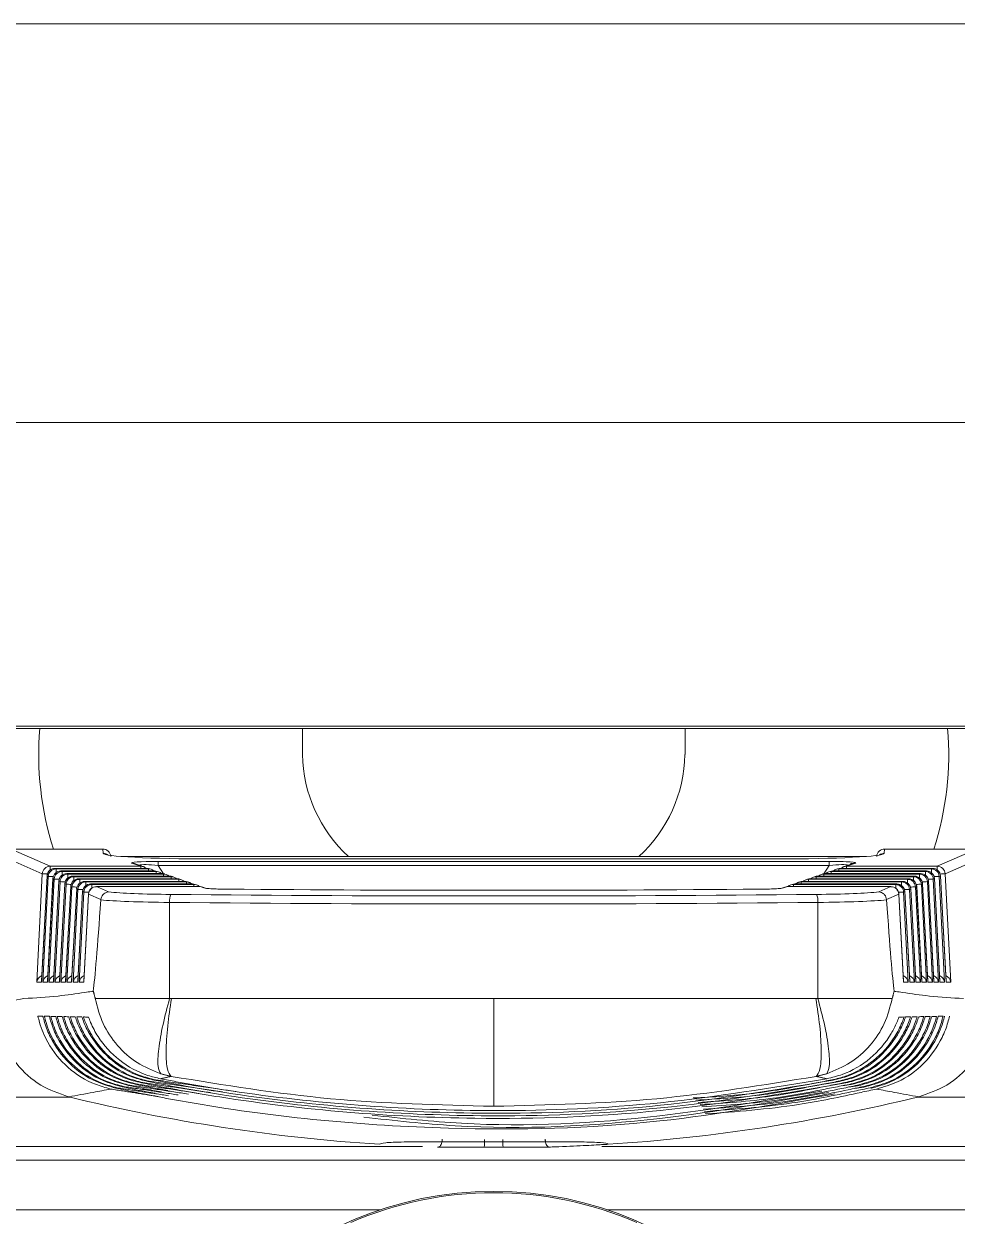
# Model space of a CAD drawing. Extents: x 2 to 136, y 1 to 99.
# Drawn here: x 56.607 to 57.778, y 10.844 to 12.34 of the extents above; entities that cross this region are included whole.
import ezdxf

# ---------------------------------------------------------------- set-up
doc = ezdxf.new("R2010")
doc.units = 0
doc.header["$MEASUREMENT"] = 0
doc.linetypes.add('SLD-Solid', pattern=[0])
doc.layers.add('OBJECT', color=7, linetype='CONTINUOUS')

msp = doc.modelspace()

# ---------------------------------------------------------------- linework, layer by layer
at = {"layer": 'OBJECT', "linetype": 'SLD-Solid', "lineweight": 15}
for p, q in [((55.3319, 12.3402), (59.0608, 12.3402)), ((55.2374, 11.8402), (59.1553, 11.8402)), ((56.9564, 11.4562), (56.9564, 11.4235)), ((57.4364, 11.4235), (57.4364, 11.4562)), ((56.5809, 11.2954), (56.6299, 11.2738)), ((56.7058, 11.3048), (56.5908, 11.3048)), ((56.6398, 11.2832), (56.5908, 11.3048)), ((56.7058, 11.3048), (56.7058, 11.3048)), ((56.7058, 11.3048), (56.7063, 11.2995)), ((57.6641, 11.2956), (56.7286, 11.2956)), ((57.6869, 11.3048), (57.6865, 11.2995)), ((57.6869, 11.3048), (57.8019, 11.3048)), ((57.6869, 11.3048), (57.6869, 11.3048)), ((57.7529, 11.2832), (57.802, 11.3048)), ((57.8118, 11.2954), (57.7628, 11.2738)), ((56.6398, 11.2832), (56.6398, 11.2786)), ((56.6398, 11.2832), (56.7536, 11.2832)), ((56.7614, 11.2806), (56.6459, 11.2806)), ((56.6459, 11.2806), (56.6473, 11.28)), ((56.7614, 11.2806), (56.6459, 11.2806)), ((56.6459, 11.2806), (56.6459, 11.2806)), ((56.6473, 11.28), (56.6473, 11.2753)), ((56.6473, 11.28), (56.7631, 11.28)), ((56.7424, 11.2871), (56.7536, 11.2832)), ((56.7569, 11.2827), (56.7456, 11.2866)), ((56.7536, 11.2832), (56.7536, 11.2806)), ((56.7631, 11.28), (56.7614, 11.2806)), ((56.7614, 11.2806), (56.7614, 11.2806)), ((56.7631, 11.2773), (56.7631, 11.28)), ((56.7664, 11.2794), (56.7646, 11.2801)), ((56.7754, 11.2892), (57.6173, 11.2892)), ((56.7754, 11.2892), (56.7754, 11.2842)), ((56.7821, 11.2739), (56.7754, 11.2842)), ((57.6173, 11.2842), (56.7754, 11.2842)), ((57.5514, 11.2924), (56.8414, 11.2924)), ((56.8414, 11.2924), (56.8414, 11.2924)), ((57.5514, 11.2924), (56.8414, 11.2924)), ((57.5514, 11.2924), (57.5514, 11.2924)), ((57.6106, 11.2739), (57.6173, 11.2842)), ((57.6173, 11.2892), (57.6173, 11.2842)), ((57.6281, 11.2801), (57.6263, 11.2794)), ((57.6313, 11.2806), (57.6296, 11.28)), ((57.6296, 11.28), (57.6296, 11.2773)), ((57.6296, 11.28), (57.7455, 11.28)), ((57.7469, 11.2806), (57.6313, 11.2806)), ((57.7469, 11.2806), (57.6313, 11.2806)), ((57.6313, 11.2806), (57.6313, 11.2806)), ((57.6471, 11.2866), (57.6358, 11.2827)), ((57.6503, 11.2871), (57.6391, 11.2832)), ((57.6391, 11.2806), (57.6391, 11.2832)), ((57.6391, 11.2832), (57.7529, 11.2832)), ((57.6468, 11.2865), (57.644, 11.2865)), ((57.7455, 11.28), (57.7469, 11.2806)), ((57.7455, 11.2753), (57.7455, 11.28)), ((57.7469, 11.2806), (57.7469, 11.2806)), ((57.7529, 11.2786), (57.7529, 11.2832)), ((56.6229, 11.1379), (56.6299, 11.2738)), ((56.6359, 11.2711), (56.6288, 11.1391)), ((56.6359, 11.2711), (56.6288, 11.1379)), ((56.6305, 11.1379), (56.6373, 11.2705)), ((56.6373, 11.2705), (56.6359, 11.2711)), ((56.6359, 11.2711), (56.6359, 11.2711)), ((56.6433, 11.2679), (56.6364, 11.1391)), ((56.6434, 11.2678), (56.6364, 11.1379)), ((56.6381, 11.1379), (56.6448, 11.2672)), ((56.6434, 11.2678), (56.6433, 11.2679)), ((56.6448, 11.2672), (56.6434, 11.2678)), ((56.6512, 11.267), (56.6448, 11.2672)), ((56.7709, 11.2773), (56.6533, 11.2773)), ((56.6533, 11.2773), (56.6547, 11.2767)), ((56.7709, 11.2773), (56.6533, 11.2773)), ((56.6533, 11.2773), (56.6533, 11.2773)), ((56.6547, 11.2767), (56.6547, 11.272)), ((56.6547, 11.2767), (56.7727, 11.2767)), ((56.7804, 11.274), (56.6607, 11.274)), ((56.6607, 11.274), (56.6621, 11.2734)), ((56.7804, 11.274), (56.6607, 11.274)), ((56.6607, 11.274), (56.6607, 11.274)), ((56.6621, 11.2734), (56.6621, 11.2688)), ((56.6621, 11.2734), (56.7822, 11.2734)), ((56.7899, 11.2708), (56.6682, 11.2708)), ((56.6682, 11.2708), (56.6696, 11.2701)), ((56.7899, 11.2708), (56.6682, 11.2708)), ((56.6682, 11.2708), (56.6682, 11.2708)), ((56.6696, 11.2701), (56.6696, 11.2655)), ((56.6696, 11.2701), (56.7917, 11.2701)), ((56.7994, 11.2675), (56.6756, 11.2675)), ((56.6756, 11.2675), (56.677, 11.2669)), ((56.7994, 11.2675), (56.6756, 11.2675)), ((56.6756, 11.2675), (56.6756, 11.2675)), ((56.677, 11.2669), (56.677, 11.2622)), ((56.677, 11.2669), (56.8012, 11.2669)), ((56.7727, 11.2767), (56.7709, 11.2773)), ((56.7709, 11.2773), (56.7709, 11.2773)), ((56.7727, 11.274), (56.7727, 11.2767)), ((56.7759, 11.2762), (56.7741, 11.2768)), ((56.7822, 11.2734), (56.7804, 11.274)), ((56.7804, 11.274), (56.7804, 11.274)), ((56.7822, 11.2708), (56.7822, 11.2734)), ((56.7854, 11.2729), (56.7836, 11.2735)), ((56.7917, 11.2701), (56.7899, 11.2708)), ((56.7899, 11.2708), (56.7899, 11.2708)), ((56.7917, 11.2675), (56.7917, 11.2701)), ((56.795, 11.2696), (56.7932, 11.2702)), ((56.8012, 11.2669), (56.7994, 11.2675)), ((56.7994, 11.2675), (56.7994, 11.2675)), ((56.8012, 11.2642), (56.8012, 11.2669)), ((56.8045, 11.2663), (56.8027, 11.267)), ((57.59, 11.267), (57.5882, 11.2663)), ((57.5933, 11.2675), (57.5915, 11.2669)), ((57.5915, 11.2669), (57.5915, 11.2642)), ((57.5915, 11.2669), (57.7157, 11.2669)), ((57.7171, 11.2675), (57.5933, 11.2675)), ((57.7171, 11.2675), (57.5933, 11.2675)), ((57.5933, 11.2675), (57.5933, 11.2675)), ((57.5996, 11.2702), (57.5977, 11.2696)), ((57.6028, 11.2708), (57.601, 11.2701)), ((57.601, 11.2701), (57.601, 11.2675)), ((57.601, 11.2701), (57.7231, 11.2701)), ((57.7245, 11.2708), (57.6028, 11.2708)), ((57.7245, 11.2708), (57.6028, 11.2708)), ((57.6028, 11.2708), (57.6028, 11.2708)), ((57.6091, 11.2735), (57.6073, 11.2729)), ((57.6123, 11.274), (57.6105, 11.2734)), ((57.6105, 11.2734), (57.6105, 11.2708)), ((57.6105, 11.2734), (57.7306, 11.2734)), ((57.732, 11.274), (57.6123, 11.274)), ((57.732, 11.274), (57.6123, 11.274)), ((57.6123, 11.274), (57.6123, 11.274)), ((57.6186, 11.2768), (57.6168, 11.2762)), ((57.6218, 11.2773), (57.62, 11.2767)), ((57.62, 11.2767), (57.62, 11.274)), ((57.62, 11.2767), (57.738, 11.2767)), ((57.7394, 11.2773), (57.6218, 11.2773)), ((57.7394, 11.2773), (57.6218, 11.2773)), ((57.6218, 11.2773), (57.6218, 11.2773)), ((57.7157, 11.2669), (57.7171, 11.2675)), ((57.7157, 11.2622), (57.7157, 11.2669)), ((57.7171, 11.2675), (57.7171, 11.2675)), ((57.7231, 11.2701), (57.7245, 11.2708)), ((57.7231, 11.2655), (57.7231, 11.2701)), ((57.7245, 11.2708), (57.7245, 11.2708)), ((57.7306, 11.2734), (57.732, 11.274)), ((57.7306, 11.2688), (57.7306, 11.2734)), ((57.732, 11.274), (57.732, 11.274)), ((57.738, 11.2767), (57.7394, 11.2773)), ((57.738, 11.272), (57.738, 11.2767)), ((57.7394, 11.2773), (57.7394, 11.2773)), ((57.7479, 11.2672), (57.7415, 11.267)), ((57.7493, 11.2678), (57.7479, 11.2672)), ((57.7479, 11.2672), (57.7546, 11.1379)), ((57.7494, 11.2679), (57.7493, 11.2678)), ((57.7563, 11.1379), (57.7493, 11.2678)), ((57.7563, 11.1391), (57.7494, 11.2679)), ((57.7568, 11.2711), (57.7554, 11.2705)), ((57.7554, 11.2705), (57.7622, 11.1379)), ((57.764, 11.1391), (57.7568, 11.2711)), ((57.7639, 11.1379), (57.7568, 11.2711)), ((57.7568, 11.2711), (57.7568, 11.2711)), ((57.7628, 11.2738), (57.7698, 11.1379)), ((56.6507, 11.2646), (56.644, 11.1391)), ((56.6508, 11.2646), (56.644, 11.1379)), ((56.6457, 11.1379), (56.6522, 11.264)), ((56.6508, 11.2646), (56.6507, 11.2646)), ((56.6522, 11.264), (56.6508, 11.2646)), ((56.6582, 11.2613), (56.6516, 11.1391)), ((56.6583, 11.2613), (56.6516, 11.1379)), ((56.6533, 11.1379), (56.6597, 11.2607)), ((56.6583, 11.2613), (56.6582, 11.2613)), ((56.6597, 11.2607), (56.6583, 11.2613)), ((56.6656, 11.258), (56.6592, 11.1391)), ((56.6657, 11.258), (56.6592, 11.1379)), ((56.6609, 11.1379), (56.6671, 11.2574)), ((56.6657, 11.258), (56.6656, 11.258)), ((56.6671, 11.2574), (56.6657, 11.258)), ((56.6731, 11.2548), (56.6668, 11.1391)), ((56.6731, 11.2548), (56.6668, 11.1379)), ((56.6685, 11.1379), (56.6746, 11.2541)), ((56.6746, 11.2541), (56.6731, 11.2548)), ((56.6731, 11.2548), (56.6731, 11.2548)), ((56.6805, 11.2515), (56.6744, 11.1391)), ((56.6806, 11.2515), (56.6744, 11.1379)), ((56.6762, 11.1379), (56.682, 11.2509)), ((56.6806, 11.2515), (56.6805, 11.2515)), ((56.682, 11.2509), (56.6806, 11.2515)), ((56.8089, 11.2642), (56.683, 11.2642)), ((56.683, 11.2642), (56.6845, 11.2636)), ((56.8089, 11.2642), (56.683, 11.2642)), ((56.683, 11.2642), (56.683, 11.2642)), ((56.6845, 11.2636), (56.6845, 11.259)), ((56.6845, 11.2636), (56.8108, 11.2636)), ((56.8184, 11.261), (56.6905, 11.261)), ((56.6905, 11.261), (56.6905, 11.2609)), ((56.6905, 11.2609), (56.6919, 11.2603)), ((56.8184, 11.2609), (56.6905, 11.2609)), ((56.6919, 11.2603), (56.6919, 11.2557)), ((56.6919, 11.2603), (56.8203, 11.2603)), ((56.828, 11.2577), (56.6979, 11.2577)), ((56.7132, 11.251), (56.6979, 11.2577)), ((56.828, 11.2577), (56.6979, 11.2577)), ((56.6979, 11.2577), (56.6979, 11.2577)), ((56.8108, 11.2636), (56.8089, 11.2642)), ((56.8089, 11.2642), (56.8089, 11.2642)), ((56.8108, 11.261), (56.8108, 11.2636)), ((56.814, 11.2631), (56.8122, 11.2637)), ((56.8184, 11.2609), (56.8184, 11.261)), ((56.8203, 11.2603), (56.8184, 11.2609)), ((56.8203, 11.2577), (56.8203, 11.2603)), ((56.8235, 11.2598), (56.8217, 11.2604)), ((56.828, 11.2577), (56.8328, 11.256)), ((56.828, 11.2577), (56.828, 11.2577)), ((56.8361, 11.2555), (56.8312, 11.2571)), ((57.5615, 11.2571), (57.5567, 11.2555)), ((57.5648, 11.2577), (57.5599, 11.256)), ((57.6948, 11.2577), (57.5648, 11.2577)), ((57.6948, 11.2577), (57.5648, 11.2577)), ((57.5648, 11.2577), (57.5648, 11.2577)), ((57.571, 11.2604), (57.5692, 11.2598)), ((57.5743, 11.2609), (57.5724, 11.2603)), ((57.5724, 11.2603), (57.5724, 11.2577)), ((57.5724, 11.2603), (57.7008, 11.2603)), ((57.7022, 11.261), (57.5743, 11.261)), ((57.5743, 11.261), (57.5743, 11.2609)), ((57.7022, 11.2609), (57.5743, 11.2609)), ((57.5805, 11.2637), (57.5787, 11.2631)), ((57.5838, 11.2642), (57.582, 11.2636)), ((57.582, 11.2636), (57.582, 11.261)), ((57.582, 11.2636), (57.7082, 11.2636)), ((57.7097, 11.2642), (57.5838, 11.2642)), ((57.7097, 11.2642), (57.5838, 11.2642)), ((57.5838, 11.2642), (57.5838, 11.2642)), ((57.6796, 11.251), (57.6948, 11.2577)), ((57.6948, 11.2577), (57.6948, 11.2577)), ((57.7008, 11.2603), (57.7022, 11.2609)), ((57.7008, 11.2557), (57.7008, 11.2603)), ((57.7022, 11.2609), (57.7022, 11.261)), ((57.7082, 11.2636), (57.7097, 11.2642)), ((57.7082, 11.259), (57.7082, 11.2636)), ((57.7097, 11.2642), (57.7097, 11.2642)), ((57.7121, 11.2515), (57.7107, 11.2509)), ((57.7107, 11.2509), (57.7166, 11.1379)), ((57.7183, 11.1379), (57.7121, 11.2515)), ((57.7122, 11.2515), (57.7121, 11.2515)), ((57.7183, 11.1391), (57.7122, 11.2515)), ((57.7196, 11.2548), (57.7182, 11.2541)), ((57.7182, 11.2541), (57.7242, 11.1379)), ((57.7259, 11.1379), (57.7196, 11.2548)), ((57.7197, 11.2548), (57.7196, 11.2548)), ((57.7259, 11.1391), (57.7197, 11.2548)), ((57.727, 11.258), (57.7256, 11.2574)), ((57.7256, 11.2574), (57.7318, 11.1379)), ((57.7335, 11.1379), (57.727, 11.258)), ((57.7271, 11.258), (57.727, 11.258)), ((57.7335, 11.1391), (57.7271, 11.258)), ((57.7345, 11.2613), (57.733, 11.2607)), ((57.733, 11.2607), (57.7394, 11.1379)), ((57.7411, 11.1391), (57.7345, 11.2613)), ((57.7411, 11.1379), (57.7345, 11.2613)), ((57.7345, 11.2613), (57.7345, 11.2613)), ((57.7419, 11.2646), (57.7405, 11.264)), ((57.7405, 11.264), (57.747, 11.1379)), ((57.7487, 11.1379), (57.7419, 11.2646)), ((57.742, 11.2646), (57.7419, 11.2646)), ((57.7487, 11.1391), (57.742, 11.2646)), ((56.6879, 11.2482), (56.682, 11.1391)), ((56.688, 11.2482), (56.6821, 11.1379)), ((56.6879, 11.2482), (56.688, 11.2482)), ((56.688, 11.2482), (56.7034, 11.2414)), ((56.7897, 11.1173), (56.7897, 11.2379)), ((57.6031, 11.1173), (57.6031, 11.2379)), ((57.7047, 11.2482), (57.6893, 11.2414)), ((57.7107, 11.1379), (57.7047, 11.2482)), ((57.7047, 11.2482), (57.7048, 11.2482)), ((57.7107, 11.1391), (57.7048, 11.2482)), ((56.6288, 11.1379), (56.6229, 11.1379)), ((56.6364, 11.1379), (56.6305, 11.1379)), ((56.644, 11.1379), (56.6381, 11.1379)), ((56.6516, 11.1379), (56.6457, 11.1379)), ((56.6592, 11.1379), (56.6533, 11.1379)), ((56.6668, 11.1379), (56.6609, 11.1379)), ((56.6744, 11.1379), (56.6685, 11.1379)), ((56.6821, 11.1379), (56.6762, 11.1379)), ((57.7166, 11.1379), (57.7107, 11.1379)), ((57.7242, 11.1379), (57.7183, 11.1379)), ((57.7318, 11.1379), (57.7259, 11.1379)), ((57.7394, 11.1379), (57.7335, 11.1379)), ((57.747, 11.1379), (57.7411, 11.1379)), ((57.7546, 11.1379), (57.7487, 11.1379)), ((57.7622, 11.1379), (57.7563, 11.1379)), ((57.7698, 11.1379), (57.7639, 11.1379)), ((55.2374, 10.9936), (56.6645, 10.9936)), ((57.7282, 10.9936), (59.1553, 10.9936)), ((57.1069, 10.9317), (55.4114, 10.9317)), ((57.053, 10.9344), (57.053, 10.9344)), ((58.9813, 10.9317), (57.3319, 10.9317)), ((57.3397, 10.9344), (57.3397, 10.9344)), ((56.1439, 10.9143), (58.2488, 10.9143)), ((57.0544, 10.8523), (56.1648, 10.8523)), ((58.2279, 10.8523), (57.3383, 10.8523))]:
    msp.add_line(p, q, dxfattribs=at)
at = {"layer": 'OBJECT', "linetype": 'SLD-Solid', "lineweight": 15, "flags": 128}
for points in [[(56.6597, 11.2607), (56.6601, 11.2607), (56.6607, 11.2607), (56.6617, 11.2606), (56.663, 11.2606), (56.6644, 11.2605), (56.666, 11.2604), (56.666, 11.2604)], [(56.6671, 11.2574), (56.6675, 11.2574), (56.6682, 11.2574), (56.6692, 11.2573), (56.6704, 11.2573), (56.6719, 11.2572), (56.6735, 11.2571), (56.6735, 11.2571)], [(56.6746, 11.2541), (56.6749, 11.2541), (56.6756, 11.2541), (56.6766, 11.2541), (56.6779, 11.254), (56.6793, 11.2539), (56.6809, 11.2539), (56.6809, 11.2539)], [(56.682, 11.2509), (56.6824, 11.2508), (56.6831, 11.2508), (56.6841, 11.2508), (56.6853, 11.2507), (56.6867, 11.2507), (56.6884, 11.2506), (56.6883, 11.2506)], [(57.7107, 11.2509), (57.7103, 11.2508), (57.7096, 11.2508), (57.7087, 11.2508), (57.7074, 11.2507), (57.706, 11.2507), (57.7043, 11.2506), (57.7044, 11.2506)], [(57.7182, 11.2541), (57.7178, 11.2541), (57.7171, 11.2541), (57.7161, 11.2541), (57.7149, 11.254), (57.7134, 11.2539), (57.7118, 11.2539), (57.7118, 11.2539)], [(57.7256, 11.2574), (57.7252, 11.2574), (57.7245, 11.2574), (57.7235, 11.2573), (57.7223, 11.2573), (57.7208, 11.2572), (57.7192, 11.2571), (57.7192, 11.2571)], [(57.733, 11.2607), (57.7327, 11.2607), (57.732, 11.2607), (57.731, 11.2606), (57.7297, 11.2606), (57.7283, 11.2605), (57.7267, 11.2604), (57.7267, 11.2604)]]:
    msp.add_lwpolyline(points, dxfattribs=at)
at = {"layer": 'OBJECT', "linetype": 'SLD-Solid', "lineweight": 15}
msp.add_circle((57.1964, 10.4253), 0.45, dxfattribs=at)
for centre, radius, start, end in [((57.0136, 11.4237), 0.3882, 175.2035, 197.8335), ((57.3809, 11.4235), 0.3864, 342.1132, 4.8497), ((57.1342, 11.4268), 0.1779, 181.0688, 227.5241), ((57.2585, 11.4268), 0.1779, 312.4759, 358.9312), ((56.7058, 11.2948), 0.01, 5, 90), ((56.7063, 11.2895), 0.01, 52.3681, 90.0221), ((57.6869, 11.2948), 0.01, 90, 175), ((57.6865, 11.2895), 0.01, 89.9779, 127.6319), ((56.6399, 11.2732), 0.01, 90.5775, 176.7662), ((56.6459, 11.2706), 0.01, 90, 176.9163), ((56.646, 11.2706), 0.01, 90.5783, 176.7662), ((56.6474, 11.2699), 0.01, 90.5783, 176.7662), ((56.7425, 11.2774), 0.00976, 71.0233, 90.4718), ((56.7537, 11.2735), 0.00976, 71.024, 90.4712), ((56.7536, 11.2733), 0.01, 47.2005, 71.0172), ((56.7614, 11.2706), 0.01, 71.0172, 90), ((56.7614, 11.2708), 0.00976, 71.0233, 90.4718), ((56.7632, 11.2702), 0.00976, 71.0238, 90.4713), ((57.6216, 10.9407), 0.3486, 86.0424, 90.697), ((57.6295, 11.2702), 0.00976, 89.5287, 108.9762), ((57.6313, 11.2706), 0.01, 90, 108.9828), ((57.6313, 11.2708), 0.00976, 89.5282, 108.9767), ((57.6391, 11.2733), 0.01, 108.9828, 132.7995), ((57.639, 11.2735), 0.00976, 89.5288, 108.976), ((57.6502, 11.2774), 0.00976, 89.5282, 108.9767), ((57.7454, 11.2699), 0.01, 3.2338, 89.4217), ((57.7469, 11.2706), 0.01, 3.0837, 90), ((57.7468, 11.2706), 0.01, 3.2338, 89.4217), ((57.7528, 11.2732), 0.01, 3.2338, 89.4225), ((56.6227, 11.0187), 0.2552, 86.9544, 88.3925), ((56.6284, 10.9718), 0.2988, 87.0612, 88.2881), ((56.6533, 11.2673), 0.01, 90, 176.9163), ((56.6534, 11.2673), 0.01, 90.5783, 176.7662), ((56.6548, 11.2667), 0.01, 90.5775, 176.7662), ((56.6607, 11.264), 0.01, 90, 176.9163), ((56.6608, 11.264), 0.01, 90.5783, 176.7662), ((56.6622, 11.2634), 0.01, 90.5783, 176.7662), ((56.6682, 11.2608), 0.01, 90, 176.9163), ((56.6683, 11.2607), 0.01, 90.5781, 176.7667), ((56.6697, 11.2601), 0.01, 90.5775, 176.7662), ((56.6756, 11.2575), 0.01, 90, 176.9163), ((56.6757, 11.2575), 0.01, 90.5781, 176.7667), ((56.6771, 11.2568), 0.01, 90.5775, 176.7662), ((56.7631, 11.27), 0.01, 47.226, 71.0172), ((56.7709, 11.2673), 0.01, 71.0172, 90), ((56.771, 11.2676), 0.00976, 71.024, 90.4712), ((56.7727, 11.2669), 0.00976, 71.024, 90.4712), ((56.7727, 11.2667), 0.01, 47.2514, 71.0172), ((56.7804, 11.264), 0.01, 71.0172, 90), ((56.7805, 11.2643), 0.00976, 71.024, 90.4712), ((56.7823, 11.2637), 0.00975, 71.0131, 90.477), ((56.7822, 11.2634), 0.01, 47.2769, 71.0172), ((56.7899, 11.2608), 0.01, 71.0172, 90), ((56.79, 11.261), 0.00976, 71.0233, 90.4718), ((56.7918, 11.2604), 0.00976, 71.024, 90.4712), ((56.7917, 11.2602), 0.01, 47.3024, 71.0172), ((56.7994, 11.2575), 0.01, 71.0172, 90), ((56.7995, 11.2577), 0.00976, 71.0233, 90.4718), ((56.8013, 11.2571), 0.00976, 71.0233, 90.4718), ((56.8012, 11.2569), 0.01, 47.3279, 71.0172), ((57.5915, 11.2569), 0.01, 108.9828, 132.6721), ((57.5914, 11.2571), 0.00976, 89.5282, 108.9767), ((57.5933, 11.2575), 0.01, 90, 108.9828), ((57.5932, 11.2577), 0.00976, 89.5282, 108.9767), ((57.601, 11.2602), 0.01, 108.9828, 132.6976), ((57.6009, 11.2604), 0.00976, 89.5288, 108.976), ((57.6028, 11.2608), 0.01, 90, 108.9828), ((57.6027, 11.261), 0.00976, 89.5282, 108.9767), ((57.6105, 11.2634), 0.01, 108.9828, 132.7231), ((57.6104, 11.2637), 0.00975, 89.523, 108.9869), ((57.6123, 11.264), 0.01, 90, 108.9828), ((57.6122, 11.2643), 0.00976, 89.5288, 108.976), ((57.62, 11.2667), 0.01, 108.9828, 132.7486), ((57.62, 11.2669), 0.00976, 89.5288, 108.976), ((57.6218, 11.2673), 0.01, 90, 108.9828), ((57.6218, 11.2676), 0.00976, 89.5288, 108.976), ((57.6296, 11.27), 0.01, 108.9828, 132.774), ((57.7156, 11.2568), 0.01, 3.2338, 89.4225), ((57.7171, 11.2575), 0.01, 3.0837, 90), ((57.717, 11.2575), 0.01, 3.2333, 89.4219), ((57.723, 11.2601), 0.01, 3.2338, 89.4225), ((57.7245, 11.2608), 0.01, 3.0837, 90), ((57.7244, 11.2607), 0.01, 3.2333, 89.4219), ((57.7305, 11.2634), 0.01, 3.2338, 89.4217), ((57.732, 11.264), 0.01, 3.0837, 90), ((57.7319, 11.264), 0.01, 3.2338, 89.4217), ((57.7379, 11.2667), 0.01, 3.2338, 89.4225), ((57.7394, 11.2673), 0.01, 3.0837, 90), ((57.7393, 11.2673), 0.01, 3.2338, 89.4217), ((57.7643, 10.9718), 0.2988, 91.7119, 92.9388), ((57.7687, 11.0504), 0.2234, 91.5052, 93.1478), ((56.6422, 10.9376), 0.3265, 87.1156, 88.2357), ((56.683, 11.2542), 0.01, 90, 176.9163), ((56.6831, 11.2542), 0.01, 90.5782, 176.7665), ((56.6846, 11.2536), 0.01, 90.5782, 176.7657), ((56.6905, 11.251), 0.01, 90, 176.9163), ((56.6906, 11.2509), 0.01, 90.5783, 176.7664), ((56.692, 11.2503), 0.01, 90.5773, 176.7666), ((56.6979, 11.2477), 0.01, 90, 176.9163), ((56.698, 11.2476), 0.01, 90.5785, 176.7662), ((56.8089, 11.2542), 0.01, 71.0172, 90), ((56.809, 11.2545), 0.00976, 71.024, 90.4712), ((56.8108, 11.2538), 0.00976, 71.024, 90.4712), ((56.8108, 11.2536), 0.01, 47.3534, 71.0172), ((56.8184, 11.251), 0.01, 71.0172, 90), ((56.8185, 11.2512), 0.00976, 71.0233, 90.4718), ((56.8204, 11.2506), 0.00976, 71.0233, 90.4718), ((56.8203, 11.2503), 0.01, 47.3789, 71.0172), ((56.828, 11.2477), 0.01, 71.0172, 90), ((56.828, 11.2479), 0.00976, 71.0233, 90.4718), ((56.8329, 11.2462), 0.00976, 71.0233, 90.4718), ((57.5598, 11.2462), 0.00976, 89.5282, 108.9767), ((57.5648, 11.2477), 0.01, 90, 108.9828), ((57.5647, 11.2479), 0.00976, 89.5282, 108.9767), ((57.5724, 11.2503), 0.01, 108.9828, 132.6211), ((57.5724, 11.2506), 0.00976, 89.5282, 108.9767), ((57.5743, 11.251), 0.01, 90, 108.9828), ((57.5742, 11.2512), 0.00976, 89.5282, 108.9767), ((57.582, 11.2536), 0.01, 108.9828, 132.6466), ((57.5819, 11.2538), 0.00976, 89.5288, 108.976), ((57.5838, 11.2542), 0.01, 90, 108.9828), ((57.5837, 11.2545), 0.00976, 89.5288, 108.976), ((57.6948, 11.2477), 0.01, 3.0837, 90), ((57.6947, 11.2476), 0.01, 3.2338, 89.4215), ((57.7007, 11.2503), 0.01, 3.2334, 89.4227), ((57.7022, 11.251), 0.01, 3.0837, 90), ((57.7021, 11.2509), 0.01, 3.2336, 89.4217), ((57.7081, 11.2536), 0.01, 3.2343, 89.4218), ((57.7097, 11.2542), 0.01, 3.0837, 90), ((57.7096, 11.2542), 0.01, 3.2335, 89.4218), ((57.7505, 10.9376), 0.3265, 91.7643, 92.8844), ((56.8066, 11.24), 0.0171, 152.4553, 187.0246), ((57.5861, 11.24), 0.0171, 352.9754, 27.5447), ((57.1964, 13.1798), 2.25, 256.2899, 266.3463), ((57.1964, 13.1798), 2.25, 273.6537, 283.7101), ((57.1964, 10.4253), 0.4483, 66.4043, 113.5957)]:
    msp.add_arc(centre, radius, start, end, dxfattribs=at)
for centre, major_axis, ratio, start_param, end_param in [((56.8418, 11.2995), (0.1355, 0), 0.052561, 3.146183, 4.709383), ((57.5509, 11.2995), (0.1355, 0), 0.052561, 4.715395, 6.278595), ((56.7901, 11.2867), (0.0482, -0.0008), 0.049658, 1.8811, 3.292626), ((56.7901, 11.2767), (0.04, -0.0068), 0.131783, 1.969122, 2.906286), ((57.6026, 11.2867), (0.0482, 0.0008), 0.049658, 6.132152, 7.543678), ((57.6026, 11.2767), (0.04, 0.0068), 0.131783, 0.687541, 1.17247), ((57.6026, 11.2767), (0.04, 0.0068), 0.131783, 0.235307, 0.687541), ((56.8113, 11.2536), (0.11, 0), 0.052802, 3.609101, 4.530635), ((57.1964, 11.3677), (2.1693, 0), 0.052827, 4.557874, 4.866904), ((57.5814, 11.2536), (0.11, 0), 0.052802, 4.894143, 5.815677), ((56.8113, 13.4071), (0.1191, 2.2897), 0.00637, 3.231059, 3.472172), ((56.8113, 11.2436), (0.12, 0), 0.048402, 3.594014, 4.530635), ((57.1964, 11.3542), (2.25, 0), 0.052568, 4.530635, 4.894143), ((57.1964, 11.3642), (2.24, 0), 0.052802, 4.530635, 4.894143), ((57.5814, 11.2436), (0.12, 0), 0.048402, 4.894143, 5.830764), ((57.5814, 13.4071), (-0.1191, 2.2897), 0.00637, 2.811013, 3.052126), ((56.6328, 11.1373), (0.0077, 0.00731), 0.885668, 1.241251, 2.26901), ((56.6404, 11.1373), (0.0077, 0.00731), 0.885668, 1.241251, 2.26901), ((56.648, 11.1373), (0.0077, 0.00731), 0.885668, 1.241251, 2.26901), ((56.6556, 11.1373), (0.0077, 0.00731), 0.885668, 1.241251, 2.26901), ((56.6632, 11.1373), (0.0077, 0.00731), 0.885668, 1.241251, 2.26901), ((56.6708, 11.1373), (0.0077, 0.00731), 0.885668, 1.241251, 2.26901), ((56.6785, 11.1373), (0.0077, 0.00731), 0.885668, 1.241251, 2.26901), ((56.6861, 11.1373), (0.0077, 0.00731), 0.885668, 1.241251, 2.26901), ((57.7066, 11.1373), (0.0077, -0.00731), 0.885668, 0.872583, 1.900342), ((57.7143, 11.1373), (0.0077, -0.00731), 0.885668, 0.872583, 1.900342), ((57.7219, 11.1373), (0.0077, -0.00731), 0.885668, 0.872583, 1.900342), ((57.7295, 11.1373), (0.0077, -0.00731), 0.885668, 0.872583, 1.900342), ((57.7371, 11.1373), (0.0077, -0.00731), 0.885668, 0.872583, 1.900342), ((57.7447, 11.1373), (0.0077, -0.00731), 0.885668, 0.872583, 1.900342), ((57.7523, 11.1373), (0.0077, -0.00731), 0.885668, 0.872583, 1.900342), ((57.7599, 11.1373), (0.0077, -0.00731), 0.885668, 0.872583, 1.900342), ((56.078, 13.1798), (2.3412, 0), 0.904333, 4.924724, 4.940236), ((57.1964, 10.9231), (0.1429, 0), 0.054262, 1.485384, 1.656209)]:
    msp.add_ellipse(centre, major_axis=major_axis, ratio=ratio, start_param=start_param, end_param=end_param, dxfattribs=at)
for points, knots in [([(56.5586, 11.459), (56.6494, 11.459), (56.8316, 11.4589), (57.1394, 11.4589), (57.4759, 11.4589), (57.7159, 11.459), (57.8341, 11.459)], [0, 0, 0, 0, 0.215255, 0.431981, 0.720155, 1, 1, 1, 1]), ([(56.5614, 11.4562), (56.6521, 11.4562), (56.8343, 11.4562), (57.1412, 11.4562), (57.4759, 11.4562), (57.714, 11.4562), (57.8314, 11.4562)], [0, 0, 0, 0, 0.216142, 0.433859, 0.72104, 1, 1, 1, 1]), ([(56.7034, 11.2414), (56.7036, 11.2425), (56.704, 11.2447), (56.7058, 11.2476), (56.7083, 11.2498), (56.7109, 11.2508), (56.7125, 11.251), (56.7131, 11.251), (56.7132, 11.251)], [0, 0, 0, 0, 0.219279, 0.438503, 0.65924, 0.882985, 0.985836, 1, 1, 1, 1]), ([(56.8328, 11.256), (56.8337, 11.2558), (56.8356, 11.2554), (56.843, 11.2549), (56.8523, 11.2546), (56.8592, 11.2545), (56.8625, 11.2545)], [0, 0, 0, 0, 0.261885, 0.524406, 0.776422, 1, 1, 1, 1]), ([(57.5599, 11.256), (57.559, 11.2558), (57.5571, 11.2554), (57.5497, 11.2549), (57.5404, 11.2546), (57.5335, 11.2545), (57.5302, 11.2545)], [0, 0, 0, 0, 0.261885, 0.524406, 0.776422, 1, 1, 1, 1]), ([(57.6893, 11.2414), (57.6891, 11.2425), (57.6888, 11.2447), (57.6869, 11.2476), (57.6844, 11.2498), (57.6818, 11.2508), (57.6802, 11.251), (57.6796, 11.251), (57.6796, 11.251)], [0, 0, 0, 0, 0.219279, 0.438503, 0.65924, 0.882985, 0.985836, 1, 1, 1, 1]), ([(56.694, 11.1264), (56.6933, 11.1263), (56.6898, 11.1258), (56.675, 11.1236), (56.6466, 11.1196), (56.6211, 11.1181), (56.6068, 11.1173)], [0, 0, 0, 0, 0.024147, 0.120738, 0.507103, 1, 1, 1, 1]), ([(56.7897, 11.1173), (56.779, 11.1173), (56.7577, 11.1173), (56.7303, 11.1173), (56.7083, 11.1173), (56.7003, 11.1173), (56.6964, 11.1173)], [0, 0, 0, 0, 0.249999, 0.5, 0.750001, 1, 1, 1, 1]), ([(56.6964, 11.1173), (56.6991, 11.1066), (56.7045, 11.0853), (56.7233, 11.0576), (56.748, 11.0353), (56.7683, 11.027), (56.7785, 11.0229)], [0, 0, 0, 0, 0.25, 0.5, 0.75, 1, 1, 1, 1]), ([(56.7897, 11.1173), (56.7867, 11.1062), (56.7806, 11.0832), (56.7755, 11.0528), (56.7743, 11.0304), (56.7771, 11.0254), (56.7785, 11.0229)], [0, 0, 0, 0, 0.241561, 0.500001, 0.75844, 1, 1, 1, 1]), ([(56.7921, 11.1173), (56.7903, 11.1056), (56.7866, 11.0813), (56.7848, 11.0495), (56.7863, 11.0264), (56.7899, 11.0218), (56.7917, 11.0196)], [0, 0, 0, 0, 0.24117, 0.5, 0.758832, 1, 1, 1, 1]), ([(57.1964, 11.1173), (57.1286, 11.1173), (56.993, 11.1173), (56.8591, 11.1173), (56.7921, 11.1173)], [0, 0, 0, 0, 0.5, 1, 1, 1, 1]), ([(57.1964, 11.1173), (57.2641, 11.1173), (57.3997, 11.1173), (57.5337, 11.1173), (57.6006, 11.1173)], [0, 0, 0, 0, 0.5, 1, 1, 1, 1]), ([(57.1964, 11.1173), (57.1964, 11.1008), (57.1964, 11.0665), (57.1964, 11.0219), (57.1964, 10.9901), (57.1964, 10.9847), (57.1964, 10.9821)], [0, 0, 0, 0, 0.240773, 0.5, 0.759228, 1, 1, 1, 1]), ([(57.6006, 11.1173), (57.6024, 11.1056), (57.6061, 11.0813), (57.6079, 11.0495), (57.6064, 11.0264), (57.6028, 11.0218), (57.601, 11.0196)], [0, 0, 0, 0, 0.24117, 0.5, 0.758832, 1, 1, 1, 1]), ([(57.6031, 11.1173), (57.606, 11.1062), (57.6122, 11.0832), (57.6172, 11.0528), (57.6184, 11.0304), (57.6156, 11.0254), (57.6142, 11.0229)], [0, 0, 0, 0, 0.241561, 0.500001, 0.75844, 1, 1, 1, 1]), ([(57.6031, 11.1173), (57.6137, 11.1173), (57.635, 11.1173), (57.6624, 11.1173), (57.6844, 11.1173), (57.6924, 11.1173), (57.6964, 11.1173)], [0, 0, 0, 0, 0.249999, 0.5, 0.750001, 1, 1, 1, 1]), ([(57.6964, 11.1173), (57.6936, 11.1066), (57.6882, 11.0853), (57.6694, 11.0576), (57.6447, 11.0353), (57.6244, 11.027), (57.6142, 11.0229)], [0, 0, 0, 0, 0.25, 0.5, 0.75, 1, 1, 1, 1]), ([(57.6987, 11.1264), (57.6994, 11.1263), (57.7029, 11.1258), (57.7177, 11.1236), (57.7461, 11.1196), (57.7716, 11.1181), (57.7859, 11.1173)], [0, 0, 0, 0, 0.024147, 0.120738, 0.507103, 1, 1, 1, 1]), ([(56.5714, 11.1102), (56.5727, 11.0967), (56.5754, 11.0697), (56.5962, 11.0341), (56.626, 11.0067), (56.6508, 10.9981), (56.6629, 10.994)], [0, 0, 0, 0, 0.253584, 0.507165, 0.760848, 1, 1, 1, 1]), ([(57.8214, 11.1102), (57.82, 11.0967), (57.8173, 11.0697), (57.7965, 11.0341), (57.7667, 11.0067), (57.7419, 10.9981), (57.7298, 10.994)], [0, 0, 0, 0, 0.253584, 0.507165, 0.760848, 1, 1, 1, 1]), ([(56.6245, 11.0952), (56.6254, 11.0952), (56.6274, 11.0952), (56.6295, 11.0951), (56.6307, 11.0951)], [0, 0, 0, 0, 0.412557, 1, 1, 1, 1]), ([(56.7159, 11.0037), (56.7094, 11.0055), (56.6899, 11.0108), (56.6608, 11.0292), (56.6378, 11.0577), (56.6279, 11.0812), (56.6251, 11.0926), (56.6245, 11.0952)], [0, 0, 0, 0, 0.147376, 0.444496, 0.741154, 0.940222, 1, 1, 1, 1]), ([(56.6307, 11.0951), (56.6314, 11.0925), (56.6337, 11.0834), (56.6422, 11.0622), (56.6623, 11.0347), (56.6922, 11.0136), (56.7137, 11.0074), (56.7223, 11.0049)], [0, 0, 0, 0, 0.059553, 0.208066, 0.505163, 0.802607, 1, 1, 1, 1]), ([(56.6325, 11.0951), (56.6334, 11.0951), (56.6355, 11.095), (56.6375, 11.095), (56.6388, 11.095)], [0, 0, 0, 0, 0.412532, 1, 1, 1, 1]), ([(56.7239, 11.0053), (56.7174, 11.007), (56.6979, 11.0123), (56.6687, 11.0306), (56.6459, 11.0586), (56.636, 11.0816), (56.6332, 11.0925), (56.6325, 11.0951)], [0, 0, 0, 0, 0.148954, 0.44926, 0.7491, 0.940502, 1, 1, 1, 1]), ([(56.6388, 11.095), (56.6395, 11.0924), (56.6419, 11.0834), (56.6507, 11.0623), (56.6712, 11.0352), (56.7011, 11.0147), (56.7222, 11.0088), (56.7303, 11.0065)], [0, 0, 0, 0, 0.059276, 0.209421, 0.509831, 0.810598, 1, 1, 1, 1]), ([(56.7319, 11.0069), (56.7254, 11.0086), (56.7059, 11.0138), (56.6766, 11.032), (56.654, 11.0596), (56.6441, 11.082), (56.6413, 11.0924), (56.6406, 11.0949)], [0, 0, 0, 0, 0.150605, 0.454244, 0.75741, 0.940779, 1, 1, 1, 1]), ([(56.6406, 11.0949), (56.6414, 11.0949), (56.6435, 11.0949), (56.6456, 11.0948), (56.6469, 11.0948)], [0, 0, 0, 0, 0.412495, 1, 1, 1, 1]), ([(56.6469, 11.0948), (56.6476, 11.0923), (56.6501, 11.0834), (56.6593, 11.0625), (56.6802, 11.0356), (56.7099, 11.0159), (56.7306, 11.0103), (56.7383, 11.0081)], [0, 0, 0, 0, 0.059002, 0.210856, 0.514734, 0.81898, 1, 1, 1, 1]), ([(56.6487, 11.0948), (56.6495, 11.0947), (56.6516, 11.0947), (56.6537, 11.0947), (56.655, 11.0946)], [0, 0, 0, 0, 0.41247, 1, 1, 1, 1]), ([(56.7399, 11.0085), (56.7334, 11.0102), (56.7139, 11.0153), (56.6846, 11.0335), (56.6621, 11.0606), (56.6522, 11.0824), (56.6494, 11.0923), (56.6487, 11.0948)], [0, 0, 0, 0, 0.152333, 0.459461, 0.766109, 0.941054, 1, 1, 1, 1]), ([(56.655, 11.0946), (56.6557, 11.0922), (56.6584, 11.0833), (56.6679, 11.0626), (56.6892, 11.0361), (56.7188, 11.0171), (56.7391, 11.0117), (56.7463, 11.0098)], [0, 0, 0, 0, 0.058732, 0.212375, 0.519887, 0.827778, 1, 1, 1, 1]), ([(56.6568, 11.0946), (56.6577, 11.0946), (56.6598, 11.0945), (56.6619, 11.0945), (56.6631, 11.0945)], [0, 0, 0, 0, 0.412433, 1, 1, 1, 1]), ([(56.7479, 11.0101), (56.7415, 11.0118), (56.7219, 11.0169), (56.6925, 11.0349), (56.6703, 11.0617), (56.6604, 11.0828), (56.6576, 11.0922), (56.6568, 11.0946)], [0, 0, 0, 0, 0.154143, 0.464926, 0.775223, 0.941326, 1, 1, 1, 1]), ([(56.6631, 11.0945), (56.6639, 11.0921), (56.6667, 11.0833), (56.6765, 11.0628), (56.6982, 11.0366), (56.7277, 11.0184), (56.7475, 11.0132), (56.7543, 11.0115)], [0, 0, 0, 0, 0.058464, 0.213983, 0.525307, 0.837021, 1, 1, 1, 1]), ([(56.665, 11.0944), (56.6659, 11.0944), (56.668, 11.0944), (56.6701, 11.0943), (56.6714, 11.0943)], [0, 0, 0, 0, 0.412396, 1, 1, 1, 1]), ([(56.756, 11.0118), (56.7495, 11.0135), (56.7299, 11.0185), (56.7004, 11.0364), (56.6784, 11.0627), (56.6686, 11.0833), (56.6658, 11.0921), (56.665, 11.0944)], [0, 0, 0, 0, 0.156042, 0.470658, 0.784781, 0.941595, 1, 1, 1, 1]), ([(56.6714, 11.0943), (56.6721, 11.092), (56.6751, 11.0833), (56.6852, 11.063), (56.7073, 11.0371), (56.7367, 11.0196), (56.756, 11.0148), (56.7623, 11.0132)], [0, 0, 0, 0, 0.058199, 0.215687, 0.531014, 0.846742, 1, 1, 1, 1]), ([(56.6732, 11.0943), (56.6741, 11.0943), (56.6762, 11.0942), (56.6784, 11.0942), (56.6796, 11.0942)], [0, 0, 0, 0, 0.412352, 1, 1, 1, 1]), ([(56.764, 11.0135), (56.7575, 11.0151), (56.7379, 11.0201), (56.7083, 11.0379), (56.6866, 11.0637), (56.6768, 11.0837), (56.674, 11.092), (56.6732, 11.0943)], [0, 0, 0, 0, 0.158035, 0.476676, 0.794816, 0.94186, 1, 1, 1, 1]), ([(56.6796, 11.0942), (56.6804, 11.0919), (56.6835, 11.0833), (56.6939, 11.0632), (56.7165, 11.0376), (56.7456, 11.0209), (56.7645, 11.0163), (56.7703, 11.0149)], [0, 0, 0, 0, 0.057936, 0.217495, 0.537029, 0.856977, 1, 1, 1, 1]), ([(56.6815, 11.0941), (56.6824, 11.0941), (56.6845, 11.0941), (56.6866, 11.094), (56.6879, 11.094)], [0, 0, 0, 0, 0.412308, 1, 1, 1, 1]), ([(56.772, 11.0152), (56.7655, 11.0169), (56.7459, 11.0217), (56.7163, 11.0395), (56.6948, 11.0648), (56.6851, 11.0842), (56.6823, 11.0918), (56.6815, 11.0941)], [0, 0, 0, 0, 0.16013, 0.483001, 0.805363, 0.942123, 1, 1, 1, 1]), ([(56.6879, 11.094), (56.6888, 11.0918), (56.692, 11.0833), (56.7026, 11.0633), (56.7257, 11.0382), (56.7546, 11.0222), (56.773, 11.0179), (56.7784, 11.0166)], [0, 0, 0, 0, 0.057677, 0.219413, 0.543377, 0.867764, 1, 1, 1, 1]), ([(57.6144, 11.0166), (57.6209, 11.0182), (57.6405, 11.0231), (57.6702, 11.0407), (57.6916, 11.0657), (57.7012, 11.0846), (57.704, 11.0918), (57.7048, 11.094)], [0, 0, 0, 0, 0.161729, 0.488574, 0.814943, 0.942319, 1, 1, 1, 1]), ([(57.7112, 11.0941), (57.7104, 11.0918), (57.7073, 11.0833), (57.6969, 11.0632), (57.6743, 11.0378), (57.6453, 11.0212), (57.6265, 11.0166), (57.6207, 11.0152)], [0, 0, 0, 0, 0.057874, 0.218012, 0.538018, 0.858388, 1, 1, 1, 1]), ([(57.6224, 11.0149), (57.6289, 11.0165), (57.6485, 11.0214), (57.6782, 11.0392), (57.6997, 11.0646), (57.7095, 11.0841), (57.7123, 11.0919), (57.7131, 11.0942)], [0, 0, 0, 0, 0.159551, 0.48199, 0.803962, 0.942061, 1, 1, 1, 1]), ([(57.7195, 11.0943), (57.7187, 11.092), (57.7157, 11.0833), (57.7057, 11.063), (57.6835, 11.0372), (57.6542, 11.0199), (57.635, 11.0151), (57.6287, 11.0135)], [0, 0, 0, 0, 0.058136, 0.21618, 0.531949, 0.848068, 1, 1, 1, 1]), ([(57.6304, 11.0132), (57.6369, 11.0148), (57.6565, 11.0198), (57.6861, 11.0376), (57.7079, 11.0636), (57.7177, 11.0837), (57.7206, 11.092), (57.7214, 11.0943)], [0, 0, 0, 0, 0.157481, 0.475733, 0.793524, 0.941798, 1, 1, 1, 1]), ([(57.7277, 11.0944), (57.727, 11.0921), (57.7241, 11.0833), (57.7144, 11.0628), (57.6926, 11.0367), (57.6632, 11.0186), (57.6435, 11.0135), (57.6368, 11.0118)], [0, 0, 0, 0, 0.058402, 0.214452, 0.526193, 0.838268, 1, 1, 1, 1]), ([(57.6384, 11.0115), (57.6449, 11.0131), (57.6645, 11.0182), (57.694, 11.0361), (57.7161, 11.0625), (57.7259, 11.0832), (57.7288, 11.0921), (57.7296, 11.0945)], [0, 0, 0, 0, 0.155511, 0.469778, 0.783591, 0.941533, 1, 1, 1, 1]), ([(57.7359, 11.0946), (57.7352, 11.0922), (57.7325, 11.0833), (57.723, 11.0627), (57.7016, 11.0362), (57.6721, 11.0174), (57.652, 11.012), (57.6448, 11.0101)], [0, 0, 0, 0, 0.058671, 0.212822, 0.520728, 0.828954, 1, 1, 1, 1]), ([(57.6464, 11.0098), (57.6529, 11.0115), (57.6725, 11.0166), (57.7019, 11.0346), (57.7242, 11.0615), (57.7341, 11.0828), (57.737, 11.0922), (57.7377, 11.0946)], [0, 0, 0, 0, 0.153634, 0.464105, 0.774128, 0.941265, 1, 1, 1, 1]), ([(57.744, 11.0948), (57.7433, 11.0923), (57.7408, 11.0834), (57.7316, 11.0625), (57.7107, 11.0357), (57.681, 11.0162), (57.6604, 11.0106), (57.6528, 11.0085)], [0, 0, 0, 0, 0.058943, 0.211284, 0.515534, 0.820092, 1, 1, 1, 1]), ([(57.6544, 11.0081), (57.6609, 11.0099), (57.6805, 11.015), (57.7099, 11.0332), (57.7324, 11.0605), (57.7423, 11.0823), (57.7451, 11.0923), (57.7459, 11.0948)], [0, 0, 0, 0, 0.151845, 0.458696, 0.765104, 0.940995, 1, 1, 1, 1]), ([(57.7521, 11.0949), (57.7514, 11.0924), (57.749, 11.0834), (57.7401, 11.0624), (57.7196, 11.0353), (57.6899, 11.015), (57.6689, 11.0091), (57.6608, 11.0069)], [0, 0, 0, 0, 0.059218, 0.209832, 0.510594, 0.811652, 1, 1, 1, 1]), ([(57.6624, 11.0065), (57.6689, 11.0083), (57.6884, 11.0135), (57.7178, 11.0318), (57.7405, 11.0595), (57.7504, 11.0819), (57.7533, 11.0924), (57.7539, 11.095)], [0, 0, 0, 0, 0.150136, 0.453531, 0.756488, 0.940721, 1, 1, 1, 1]), ([(57.7602, 11.0951), (57.7595, 11.0925), (57.7572, 11.0834), (57.7487, 11.0622), (57.7285, 11.0348), (57.6987, 11.0138), (57.6773, 11.0077), (57.6688, 11.0053)], [0, 0, 0, 0, 0.059496, 0.208459, 0.505892, 0.803608, 1, 1, 1, 1]), ([(57.6704, 11.0049), (57.6769, 11.0067), (57.6964, 11.012), (57.7257, 11.0304), (57.7486, 11.0585), (57.7585, 11.0815), (57.7613, 11.0925), (57.762, 11.0951)], [0, 0, 0, 0, 0.148503, 0.448595, 0.748255, 0.940444, 1, 1, 1, 1]), ([(57.7682, 11.0952), (57.7676, 11.0926), (57.7654, 11.0834), (57.7571, 11.0621), (57.7374, 11.0344), (57.7075, 11.0127), (57.6857, 11.0063), (57.6768, 11.0037)], [0, 0, 0, 0, 0.059775, 0.207161, 0.501412, 0.795934, 1, 1, 1, 1]), ([(57.7048, 11.094), (57.7057, 11.094), (57.7078, 11.0941), (57.71, 11.0941), (57.7112, 11.0941)], [0, 0, 0, 0, 0.412315, 1, 1, 1, 1]), ([(57.7131, 11.0942), (57.714, 11.0942), (57.7161, 11.0942), (57.7183, 11.0943), (57.7195, 11.0943)], [0, 0, 0, 0, 0.412358, 1, 1, 1, 1]), ([(57.7214, 11.0943), (57.7222, 11.0943), (57.7244, 11.0944), (57.7265, 11.0944), (57.7277, 11.0944)], [0, 0, 0, 0, 0.412401, 1, 1, 1, 1]), ([(57.7296, 11.0945), (57.7304, 11.0945), (57.7326, 11.0945), (57.7347, 11.0946), (57.7359, 11.0946)], [0, 0, 0, 0, 0.412426, 1, 1, 1, 1]), ([(57.7377, 11.0946), (57.7386, 11.0947), (57.7407, 11.0947), (57.7428, 11.0947), (57.744, 11.0948)], [0, 0, 0, 0, 0.412462, 1, 1, 1, 1]), ([(57.7459, 11.0948), (57.7467, 11.0948), (57.7488, 11.0949), (57.7509, 11.0949), (57.7521, 11.0949)], [0, 0, 0, 0, 0.412498, 1, 1, 1, 1]), ([(57.7539, 11.095), (57.7548, 11.095), (57.7569, 11.095), (57.759, 11.095), (57.7602, 11.0951)], [0, 0, 0, 0, 0.412522, 1, 1, 1, 1]), ([(56.7543, 11.0115), (56.7609, 11.0102), (56.7935, 11.0036), (56.9318, 10.9794), (57.1431, 10.9621), (57.4068, 10.9717), (57.5609, 10.9981), (57.6384, 11.0115)], [0, 0, 0, 0, 0.022484, 0.112433, 0.473117, 0.735079, 1, 1, 1, 1]), ([(56.7623, 11.0132), (56.7689, 11.0119), (56.8016, 11.0054), (56.9399, 10.9817), (57.1486, 10.9654), (57.4068, 10.9753), (57.5556, 11.0005), (57.6304, 11.0132)], [0, 0, 0, 0, 0.022904, 0.114532, 0.481954, 0.739618, 1, 1, 1, 1]), ([(56.7703, 11.0149), (56.7769, 11.0136), (56.8096, 11.0073), (56.948, 10.984), (57.1541, 10.9686), (57.4068, 10.9789), (57.5503, 11.0028), (57.6224, 11.0149)], [0, 0, 0, 0, 0.023339, 0.11671, 0.491124, 0.744318, 1, 1, 1, 1]), ([(56.7784, 11.0166), (56.7849, 11.0154), (56.8177, 11.0092), (56.9561, 10.9864), (57.1596, 10.9719), (57.4068, 10.9825), (57.5449, 11.0052), (57.6144, 11.0166)], [0, 0, 0, 0, 0.023792, 0.118973, 0.500646, 0.749188, 1, 1, 1, 1]), ([(56.7917, 11.0196), (56.8582, 11.0087), (56.9922, 10.9868), (57.128, 10.9837), (57.1964, 10.9821)], [0, 0, 0, 0, 0.496376, 1, 1, 1, 1]), ([(57.601, 11.0196), (57.5345, 11.0087), (57.4005, 10.9868), (57.2647, 10.9837), (57.1964, 10.9821)], [0, 0, 0, 0, 0.496376, 1, 1, 1, 1]), ([(57.6207, 11.0152), (57.6142, 11.014), (57.5814, 11.0077), (57.5239, 10.9966), (57.472, 10.9939), (57.4468, 10.9925)], [0, 0, 0, 0, 0.113918, 0.569662, 1, 1, 1, 1]), ([(57.6287, 11.0135), (57.6222, 11.0122), (57.5895, 11.0059), (57.5303, 10.9943), (57.4768, 10.9913), (57.45, 10.9898)], [0, 0, 0, 0, 0.110803, 0.554083, 1, 1, 1, 1]), ([(57.6368, 11.0118), (57.6302, 11.0105), (57.5975, 11.004), (57.5367, 10.992), (57.4815, 10.9887), (57.4529, 10.987)], [0, 0, 0, 0, 0.10768, 0.538467, 1, 1, 1, 1]), ([(56.6631, 10.9939), (56.6733, 10.9958), (56.6909, 10.9989), (56.7085, 11.0023), (56.7159, 11.0037)], [0, 0, 0, 0, 0.58145, 1, 1, 1, 1]), ([(56.7223, 11.0049), (56.7288, 11.0035), (56.7614, 10.9965), (56.8993, 10.9704), (57.1209, 10.9494), (57.3913, 10.956), (57.5515, 10.9847), (57.6246, 10.9978)], [0, 0, 0, 0, 0.022015, 0.110089, 0.463247, 0.755017, 1, 1, 1, 1]), ([(56.7303, 11.0065), (56.7368, 11.0051), (56.7505, 11.0022), (56.7643, 10.9997), (56.7715, 10.9984)], [0, 0, 0, 0, 0.476164, 1, 1, 1, 1]), ([(56.7383, 11.0081), (56.7448, 11.0068), (56.7585, 11.0039), (56.7723, 11.0014), (56.7796, 11.0002)], [0, 0, 0, 0, 0.476003, 1, 1, 1, 1]), ([(56.7463, 11.0098), (56.7528, 11.0084), (56.7666, 11.0056), (56.7804, 11.0032), (56.7876, 11.0019)], [0, 0, 0, 0, 0.47584, 1, 1, 1, 1]), ([(57.0332, 10.9685), (57.0714, 10.9642), (57.1948, 10.9505), (57.3913, 10.9607), (57.546, 10.9873), (57.6163, 10.9994)], [0, 0, 0, 0, 0.196625, 0.63512, 1, 1, 1, 1]), ([(57.044, 10.9709), (57.0813, 10.9669), (57.2013, 10.954), (57.3912, 10.9643), (57.5405, 10.9896), (57.6079, 11.0011)], [0, 0, 0, 0, 0.198589, 0.637924, 1, 1, 1, 1]), ([(57.6448, 11.0101), (57.6382, 11.0088), (57.6056, 11.0022), (57.5429, 10.9897), (57.4859, 10.9861), (57.4555, 10.9842)], [0, 0, 0, 0, 0.10455, 0.522813, 1, 1, 1, 1]), ([(57.6528, 11.0085), (57.6463, 11.0071), (57.6136, 11.0004), (57.5491, 10.9874), (57.49, 10.9835), (57.4577, 10.9814)], [0, 0, 0, 0, 0.101411, 0.50712, 1, 1, 1, 1]), ([(57.6608, 11.0069), (57.6543, 11.0055), (57.6216, 10.9987), (57.5551, 10.985), (57.494, 10.9809), (57.4595, 10.9785)], [0, 0, 0, 0, 0.098265, 0.491386, 1, 1, 1, 1]), ([(57.6688, 11.0053), (57.6623, 11.0039), (57.6297, 10.9969), (57.5609, 10.9827), (57.4976, 10.9782), (57.4609, 10.9756)], [0, 0, 0, 0, 0.095111, 0.475612, 1, 1, 1, 1]), ([(57.6768, 11.0037), (57.6703, 11.0023), (57.6377, 10.9952), (57.5666, 10.9803), (57.5009, 10.9754), (57.4618, 10.9725)], [0, 0, 0, 0, 0.091948, 0.459795, 1, 1, 1, 1]), ([(57.7296, 10.9939), (57.7194, 10.9958), (57.7018, 10.9989), (57.6842, 11.0023), (57.6768, 11.0037)], [0, 0, 0, 0, 0.58145, 1, 1, 1, 1]), ([(57.053, 10.9344), (57.0545, 10.9351), (57.0575, 10.9366), (57.0819, 10.9374), (57.118, 10.9375), (57.1632, 10.9374), (57.2122, 10.9373), (57.2596, 10.9375), (57.2998, 10.9375), (57.328, 10.937), (57.3389, 10.9357), (57.3396, 10.9347), (57.3397, 10.9344)], [0, 0, 0, 0, 0.106548, 0.213093, 0.319764, 0.426916, 0.534499, 0.642267, 0.749959, 0.85731, 0.964155, 1, 1, 1, 1]), ([(57.1266, 10.9309), (57.1272, 10.931), (57.1283, 10.9312), (57.1298, 10.9329), (57.1309, 10.9354), (57.1315, 10.9379), (57.1317, 10.9398), (57.1317, 10.9405), (57.1317, 10.9407)], [0, 0, 0, 0, 0.214949, 0.429906, 0.644864, 0.859837, 0.95144, 1, 1, 1, 1]), ([(57.1842, 10.9308), (57.1843, 10.9308), (57.1845, 10.9309), (57.1847, 10.9325), (57.1849, 10.9349), (57.185, 10.9373), (57.185, 10.9392), (57.185, 10.9401), (57.185, 10.9406)], [0, 0, 0, 0, 0.209929, 0.419877, 0.62982, 0.839754, 0.898241, 1, 1, 1, 1]), ([(57.2077, 10.9406), (57.2077, 10.9401), (57.2077, 10.9392), (57.2077, 10.9373), (57.2078, 10.9349), (57.208, 10.9325), (57.2083, 10.9309), (57.2085, 10.9308), (57.2085, 10.9308)], [0, 0, 0, 0, 0.101759, 0.160246, 0.37018, 0.580123, 0.790071, 1, 1, 1, 1]), ([(57.261, 10.9407), (57.261, 10.9405), (57.2611, 10.9398), (57.2612, 10.9379), (57.2618, 10.9354), (57.2629, 10.9329), (57.2644, 10.9312), (57.2655, 10.931), (57.2661, 10.9309)], [0, 0, 0, 0, 0.04856, 0.140163, 0.355136, 0.570094, 0.785051, 1, 1, 1, 1]), ([(57.1842, 10.9308), (57.1681, 10.9308), (57.1478, 10.9309), (57.1298, 10.9309), (57.126, 10.9309)], [0, 0, 0, 0, 0.791808, 1, 1, 1, 1]), ([(57.2667, 10.9309), (57.2518, 10.9309), (57.233, 10.9308), (57.2128, 10.9308), (57.2085, 10.9308)], [0, 0, 0, 0, 0.791838, 1, 1, 1, 1]), ([(57.3397, 10.9344), (57.3382, 10.9343), (57.335, 10.9341), (57.3105, 10.9327), (57.2845, 10.9315), (57.2684, 10.931), (57.2661, 10.9309)], [0, 0, 0, 0, 0.315567, 0.631101, 0.947588, 1, 1, 1, 1])]:
    msp.add_open_spline(points, degree=3, knots=knots, dxfattribs=at)
for points in [[(56.7034, 11.2414), (56.7034, 11.2411)], [(57.6893, 11.2414), (57.6893, 11.2411)], [(56.6964, 11.1173), (56.694, 11.1264)], [(56.7921, 11.1173), (56.7897, 11.1173)], [(57.6006, 11.1173), (57.6031, 11.1173)], [(57.6964, 11.1173), (57.6987, 11.1264)], [(56.7543, 11.0115), (56.756, 11.0118)], [(56.8408, 10.9992), (56.756, 11.0118)], [(56.7623, 11.0132), (56.764, 11.0135)], [(56.8561, 11), (56.764, 11.0135)], [(56.7703, 11.0149), (56.772, 11.0152)], [(56.8729, 11.0006), (56.772, 11.0152)], [(56.7784, 11.0166), (56.7917, 11.0196)], [(56.7785, 11.0229), (56.7917, 11.0196)], [(57.6142, 11.0229), (57.601, 11.0196)], [(57.6144, 11.0166), (57.601, 11.0196)], [(57.6224, 11.0149), (57.6207, 11.0152)], [(57.6304, 11.0132), (57.6287, 11.0135)], [(57.6384, 11.0115), (57.6368, 11.0118)], [(56.7768, 10.9941), (56.7159, 11.0037)], [(56.7223, 11.0049), (56.7239, 11.0053)], [(56.7884, 10.9953), (56.7239, 11.0053)], [(56.7303, 11.0065), (56.7319, 11.0069)], [(56.8005, 10.9963), (56.7319, 11.0069)], [(56.7383, 11.0081), (56.7399, 11.0085)], [(56.8132, 10.9974), (56.7399, 11.0085)], [(56.7463, 11.0098), (56.7479, 11.0101)], [(56.8265, 10.9983), (56.7479, 11.0101)], [(57.634, 11.0079), (57.6464, 11.0098)], [(57.642, 11.0063), (57.6544, 11.0081)], [(57.6464, 11.0098), (57.6448, 11.0101)], [(57.6501, 11.0046), (57.6624, 11.0065)], [(57.6544, 11.0081), (57.6528, 11.0085)], [(57.6624, 11.0065), (57.6608, 11.0069)], [(57.6704, 11.0049), (57.6688, 11.0053)], [(56.6629, 10.994), (56.6631, 10.9939)], [(57.7298, 10.994), (57.7296, 10.9939)], [(57.1842, 10.9308), (57.1842, 10.9308)], [(57.2085, 10.9308), (57.2085, 10.9308)]]:
    msp.add_open_spline(points, degree=1, dxfattribs=at)

doc.saveas('drawing.dxf')
